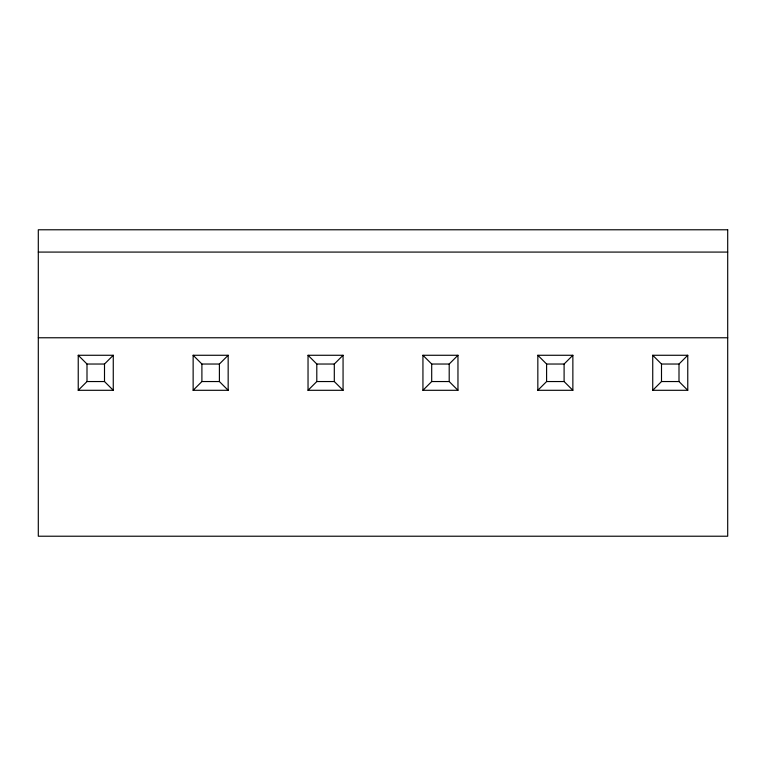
<?xml version="1.0" encoding="UTF-8"?>
<svg xmlns="http://www.w3.org/2000/svg" width="766" height="766" viewBox="0 0 766 766"><rect width="100%" height="100%" fill="white"/><g stroke="black" fill="none" stroke-linecap="round" stroke-linejoin="round"><path stroke-width="1.15" d="M78.237 390.296L86.998 381.545L104.502 381.545L113.263 390.296L78.237 390.296L78.237 355.271L113.263 355.271L113.263 390.296M78.237 355.271L86.998 364.032L104.502 364.032L113.263 355.271M193.137 390.296L201.898 381.545L219.402 381.545L228.163 390.296L193.137 390.296L193.137 355.271L228.163 355.271L228.163 390.296M193.137 355.271L201.898 364.032L219.402 364.032L228.163 355.271M308.037 390.296L316.798 381.545L316.798 364.032L308.037 355.271L308.037 390.296L343.063 390.296L343.063 355.271L308.037 355.271M343.063 390.296L334.302 381.545L334.302 364.032L343.063 355.271M422.937 390.296L431.698 381.545L449.202 381.545L457.963 390.296L422.937 390.296L422.937 355.271L457.963 355.271L457.963 390.296M449.202 381.545L449.202 364.032L457.963 355.271M537.837 390.296L546.598 381.545L564.102 381.545L572.863 390.296L537.837 390.296L537.837 355.271L572.863 355.271L572.863 390.296M537.837 355.271L546.598 364.032L564.102 364.032L572.863 355.271M652.737 390.296L661.498 381.545L679.002 381.545L687.763 390.296L652.737 390.296L652.737 355.271L687.763 355.271L687.763 390.296M652.737 355.271L661.498 364.032L679.002 364.032L687.763 355.271M38.3 252.081L727.7 252.081M38.3 337.768L727.7 337.768M316.798 364.032L334.302 364.032M422.937 355.271L431.698 364.032L449.202 364.032M316.798 381.545L334.302 381.545M679.002 364.032L679.002 381.545M661.498 364.032L661.498 381.545M564.102 364.032L564.102 381.545M546.598 364.032L546.598 381.545M431.698 364.032L431.698 381.545M219.402 364.032L219.402 381.545M201.898 364.032L201.898 381.545M104.502 364.032L104.502 381.545M86.998 364.032L86.998 381.545M727.7 229.781L38.3 229.781L38.3 536.219L727.7 536.219L727.7 229.781"/></g></svg>
